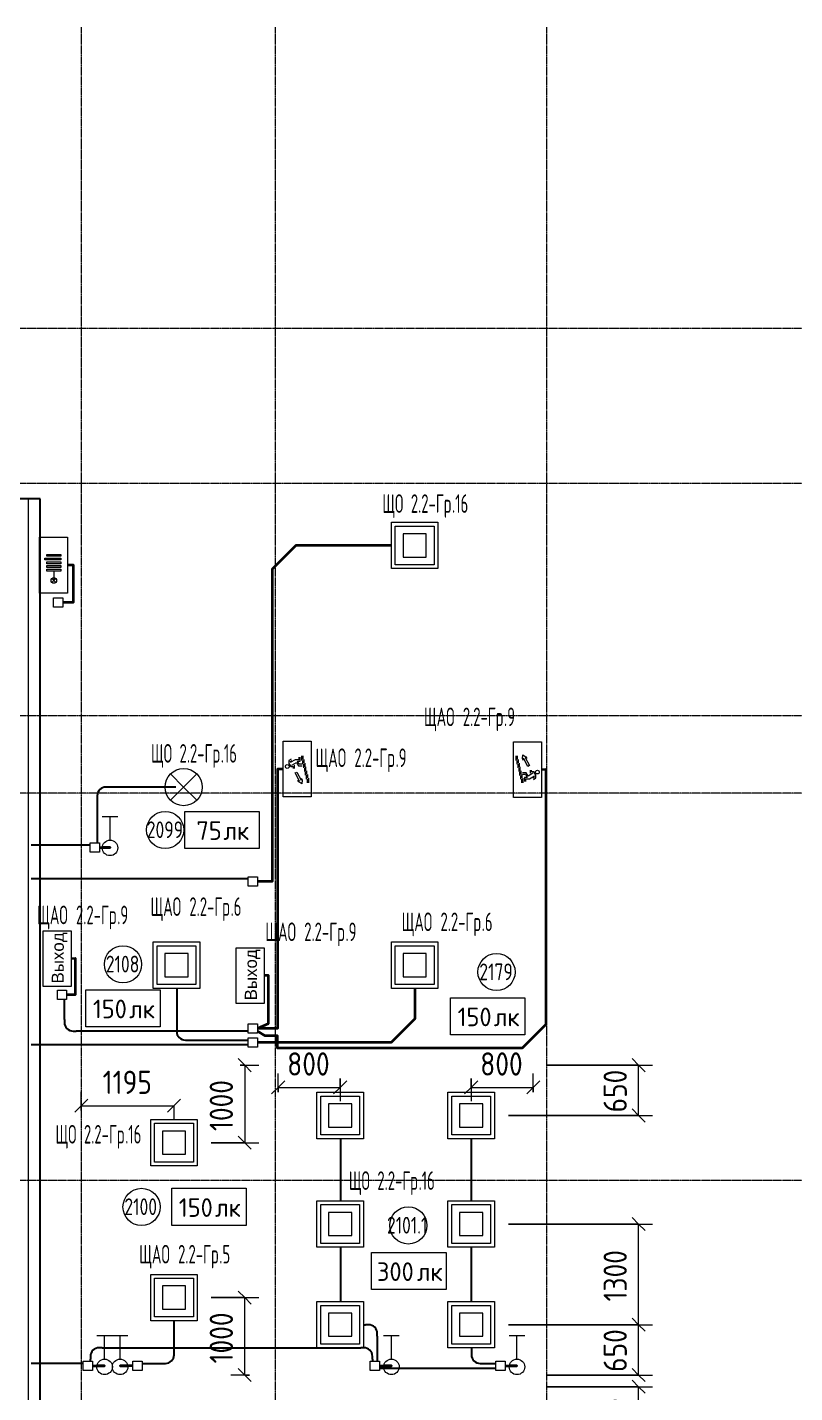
# Model space of a CAD drawing. Header units: millimetres. Extents: x -4730 to 98194, y -4296 to 93388.
# Drawn here: x 47803 to 57702, y 75762 to 93388 of the extents above; entities that cross this region are included whole.
import ezdxf

# ---------------------------------------------------------------- set-up
doc = ezdxf.new("R2010")
doc.units = ezdxf.units.MM
doc.linetypes.add('Линия сетки', pattern=[22.225, 12.7, -3.175, 3.175, -3.175])
for name, color, linetype, lineweight, true_color in [('Кабельные лотки', 5, 'Continuous', 25, 0x0000ff), ('Короба', 7, 'Continuous', 25, 0x008000), ('Соединительные детали коробов', 7, 'Continuous', 25, 0x008000), ('Типовые аннотации', 5, 'Continuous', 18, 0x0000ff)]:
    doc.layers.add(name, color=color, linetype=linetype, lineweight=lineweight, true_color=true_color)
for name, color, linetype, lineweight in [('Марки помещений', 7, 'Continuous', 9), ('Марки силовых электроприборов', 7, 'Continuous', 9), ('Осевая линия', 7, 'Continuous', 18), ('Оси', 7, 'Continuous', 9), ('Провода', 7, 'Continuous', 35), ('Размеры', 7, 'Continuous', 9), ('Размеры-120', 7, 'Continuous', 9)]:
    doc.layers.add(name, color=color, linetype=linetype, lineweight=lineweight)
doc.styles.add('Arial', font='arial.ttf', dxfattribs={"height": 156})
doc.styles.add('GOST Common', font='GOST_Common.ttf', dxfattribs={"width": 0.6, "height": 240})
doc.styles.add('GOST Common_2', font='GOST_Common.ttf', dxfattribs={"height": 240})
doc.styles.add('GOST Common_3', font='GOST_Common.ttf', dxfattribs={"width": 0.9, "height": 300})
doc.styles.add('GOST Common_4', font='GOST_Common.ttf', dxfattribs={"width": 0.8, "height": 216})
doc.dimstyles.new('ADSK_Проверочный', dxfattribs={"dimscale": 304.8, "dimtxt": 301.714499, "dimasz": 0.556693, "dimexe": 0.590551, "dimexo": 0.590551, "dimgap": 0.19685, "dimtad": 1, "dimdec": 3, "dimrnd": 0.001, "dimdsep": 46, "dimtxsty": 'GOST Common_3', "dimblk1": 'OBLIQUE', "dimblk2": 'OBLIQUE', "dimsah": 1, "dimcen": 0.09, "dimazin": 0, "dimtfac": 1, "dimtdec": 4, "dimtix": 1, "dimtmove": 0, "dimatfit": 3, "dimfxl": 1, "dimtvp": 1, "dimtolj": 1, "dimtzin": 0, "dimarcsym": 2})

# ---------------------------------------------------------------- blocks, each defined once
blk = doc.blocks.new('M_Короб_ отвод - Плоский торец - ПВХ - Стандартная-2386742-2-й этаж')
at = {"layer": 'Соединительные детали коробов'}
for p, q in [((0, 111.95), (0, 150.05)), ((-150.05, 0), (-111.95, 0))]:
    blk.add_line(p, q, dxfattribs=at)
blk.add_arc((-111.95, 111.95), 111.95, 270, 0, dxfattribs=at)
blk = doc.blocks.new('DIMBLOCK187-2-й этаж')
at = {"layer": 'Размеры-120'}
for p, q in [((50608, 76990), (50523, 77075)), ((50175, 76990), (50788, 76990)), ((50608, 76990), (50175, 76990)), ((50608, 75990), (50608, 76990)), ((50608, 76990), (50693, 76905)), ((50668, 75990), (50428, 75990)), ((50608, 75990), (50523, 76075)), ((50608, 75990), (50693, 75905)), ((50608, 75990), (50668, 75990))]:
    blk.add_line(p, q, dxfattribs=at)
at = {"layer": 'Размеры-120', "color": 0, "insert": (50156, 76140), "char_height": 300, "width": 840.71, "attachment_point": 1, "rotation": 90, "line_spacing_factor": 1.022761, "style": 'GOST Common_3'}
blk.add_mtext('1000', dxfattribs=at)
blk = doc.blocks.new('_Oblique')
at = {"color": 0, "linetype": 'ByBlock', "lineweight": -2}
blk.add_line((-0.5, -0.5), (0.5, 0.5), dxfattribs=at)
blk = doc.blocks.new('DIMBLOCK188-2-й этаж')
at = {"layer": 'Размеры-120'}
for p, q in [((50608, 79990), (50523, 80075)), ((50548, 79990), (50788, 79990)), ((50608, 79990), (50548, 79990)), ((50608, 79990), (50608, 78990)), ((50608, 79990), (50693, 79905)), ((50175, 78990), (50788, 78990)), ((50608, 78990), (50175, 78990)), ((50608, 78990), (50523, 79075)), ((50608, 78990), (50693, 78905))]:
    blk.add_line(p, q, dxfattribs=at)
at = {"layer": 'Размеры-120', "color": 0, "insert": (50156, 79140), "char_height": 300, "width": 840.71, "attachment_point": 1, "rotation": 90, "line_spacing_factor": 1.022761, "style": 'GOST Common_3'}
blk.add_mtext('1000', dxfattribs=at)
blk = doc.blocks.new('DIMBLOCK189-2-й этаж')
at = {"layer": 'Размеры-120'}
for p, q in [((48500, 79407), (48500, 79647)), ((48500, 79467), (48585, 79552)), ((49695, 79467), (49780, 79552)), ((48500, 79467), (48415, 79382)), ((48500, 79467), (49695, 79467)), ((48500, 79467), (48500, 79407)), ((49695, 79467), (49610, 79382)), ((49695, 79468), (49695, 79287)), ((49695, 79467), (49695, 79468))]:
    blk.add_line(p, q, dxfattribs=at)
at = {"layer": 'Размеры-120', "color": 0, "insert": (48775, 79919), "char_height": 300, "width": 773.21, "attachment_point": 1, "line_spacing_factor": 1.022761, "style": 'GOST Common_3'}
blk.add_mtext('1195', dxfattribs=at)
blk = doc.blocks.new('DIMBLOCK190-2-й этаж')
at = {"layer": 'Размеры-120'}
for p, q in [((51040, 79644), (51040, 79884)), ((51040, 79704), (50955, 79619)), ((51040, 79704), (51125, 79789)), ((51040, 79704), (51840, 79704)), ((51040, 79704), (51040, 79644)), ((51840, 79704), (51755, 79619)), ((51840, 79818), (51840, 79524)), ((51840, 79704), (51840, 79818)), ((51840, 79704), (51925, 79789))]:
    blk.add_line(p, q, dxfattribs=at)
at = {"layer": 'Размеры-120', "color": 0, "insert": (51156, 80156), "char_height": 300, "width": 681.16, "attachment_point": 1, "line_spacing_factor": 1.022761, "style": 'GOST Common_3'}
blk.add_mtext('800', dxfattribs=at)
blk = doc.blocks.new('DIMBLOCK191-2-й этаж')
at = {"layer": 'Размеры-120'}
for p, q in [((54330, 79644), (54330, 79884)), ((53530, 79704), (53445, 79619)), ((53530, 79818), (53530, 79524)), ((53530, 79704), (53530, 79818)), ((53530, 79704), (53615, 79789)), ((53530, 79704), (54330, 79704)), ((54330, 79704), (54245, 79619)), ((54330, 79704), (54415, 79789)), ((54330, 79704), (54330, 79644))]:
    blk.add_line(p, q, dxfattribs=at)
at = {"layer": 'Размеры-120', "color": 0, "insert": (53646, 80156), "char_height": 300, "width": 681.16, "attachment_point": 1, "line_spacing_factor": 1.022761, "style": 'GOST Common_3'}
blk.add_mtext('800', dxfattribs=at)
blk = doc.blocks.new('DIMBLOCK192-2-й этаж')
at = {"layer": 'Размеры-120'}
for p, q in [((55689, 79990), (55604, 80075)), ((54510, 79990), (55869, 79990)), ((55689, 79990), (54510, 79990)), ((55689, 79340), (55689, 79990)), ((55689, 79990), (55774, 79905)), ((54010, 79340), (55869, 79340)), ((55689, 79340), (54010, 79340)), ((55689, 79340), (55604, 79425)), ((55689, 79340), (55774, 79255))]:
    blk.add_line(p, q, dxfattribs=at)
at = {"layer": 'Размеры-120', "color": 0, "insert": (55237, 79381), "char_height": 300, "width": 681.16, "attachment_point": 1, "rotation": 90, "line_spacing_factor": 1.022761, "style": 'GOST Common_3'}
blk.add_mtext('650', dxfattribs=at)
blk = doc.blocks.new('DIMBLOCK193-2-й этаж')
at = {"layer": 'Размеры-120'}
for p, q in [((55689, 76640), (55604, 76725)), ((54010, 76640), (55869, 76640)), ((55689, 76640), (54010, 76640)), ((55689, 75990), (55689, 76640)), ((55689, 76640), (55774, 76555)), ((54510, 75990), (55869, 75990)), ((55689, 75990), (54510, 75990)), ((55689, 75990), (55604, 76075)), ((55689, 75990), (55774, 75905))]:
    blk.add_line(p, q, dxfattribs=at)
at = {"layer": 'Размеры-120', "color": 0, "insert": (55237, 76031), "char_height": 300, "width": 681.16, "attachment_point": 1, "rotation": 90, "line_spacing_factor": 1.022761, "style": 'GOST Common_3'}
blk.add_mtext('650', dxfattribs=at)
blk = doc.blocks.new('DIMBLOCK194-2-й этаж')
at = {"layer": 'Размеры-120'}
for p, q in [((54010, 77940), (55869, 77940)), ((55689, 77940), (54010, 77940)), ((55689, 77940), (55604, 78025)), ((55689, 76640), (55689, 77940)), ((55689, 77940), (55774, 77855)), ((55689, 76640), (55604, 76725)), ((54010, 76640), (55869, 76640)), ((55689, 76640), (54010, 76640)), ((55689, 76640), (55774, 76555))]:
    blk.add_line(p, q, dxfattribs=at)
at = {"layer": 'Размеры-120', "color": 0, "insert": (55237, 76940), "char_height": 300, "width": 840.71, "attachment_point": 1, "rotation": 90, "line_spacing_factor": 1.022761, "style": 'GOST Common_3'}
blk.add_mtext('1300', dxfattribs=at)
blk = doc.blocks.new('DIMBLOCK198-2-й этаж')
at = {"layer": 'Размеры-120'}
for p, q in [((54510, 75840), (55869, 75840)), ((55689, 75840), (54510, 75840)), ((55689, 75840), (55604, 75925)), ((55689, 74990), (55689, 75840)), ((55689, 75840), (55774, 75755)), ((53835, 74990), (55869, 74990)), ((55689, 74990), (53835, 74990)), ((55689, 74990), (55604, 75075)), ((55689, 74990), (55774, 74905))]:
    blk.add_line(p, q, dxfattribs=at)
at = {"layer": 'Размеры-120', "color": 0, "insert": (55237, 75131), "char_height": 300, "width": 681.16, "attachment_point": 1, "rotation": 90, "line_spacing_factor": 1.022761, "style": 'GOST Common_3'}
blk.add_mtext('850', dxfattribs=at)
blk = doc.blocks.new('ADSK_Марка_Помещение_1_ГОСТ21-501-2011 - Номер-85995-2-й этаж')
at = {"layer": 'Марки помещений'}
blk.add_circle((0, 0), 2, dxfattribs=at)
blk = doc.blocks.new('Морка помещения_освещённость_ - Морка помещения_освещённость_-1484368-2-й этаж')
at = {"layer": 'Марки помещений', "color": 190, "true_color": 0x8000ff}
for p, q in [((-4, 0), (-4, 4)), ((-4, 4), (4, 4)), ((4, 4), (4, 0)), ((4, 0), (-4, 0))]:
    blk.add_line(p, q, dxfattribs=at)

msp = doc.modelspace()

# ---------------------------------------------------------------- linework, layer by layer
at = {"layer": 'Кабельные лотки'}
for p, q in [((47970, 87303.1437), (47670, 87303.1437)), ((47970, 43998.1437), (47970, 87303.1437))]:
    msp.add_line(p, q, dxfattribs=at)
at = {"layer": 'Короба'}
for p, q in [((49720, 83580), (48855.4294, 83580)), ((48705.3794, 83429.95), (48705.3794, 82860.5286)), ((48613.8794, 82832.0286), (47853.8794, 82832.0286)), ((50652.8775, 82394.0757), (47853.8794, 82394.0757)), ((49729.9543, 80983.2002), (49729.9543, 80464.1257)), ((48282.3581, 80581.1257), (48282.3581, 80836.6961)), ((50652.8775, 80431.0757), (48432.4081, 80431.0757)), ((50652.8775, 80251.0757), (47852.8775, 80251.0757)), ((49880.0043, 80314.0757), (50652.8775, 80314.0757)), ((51842.264, 79042.5), (51842.264, 78237.5)), ((53532.264, 78237.5), (53532.264, 79042.5)), ((51842.264, 77642.5), (51842.264, 76937.5)), ((53532.264, 76937.5), (53532.264, 77642.5)), ((49697.264, 76289.9387), (49697.264, 76692.5)), ((52139.764, 76640), (52167.1392, 76640)), ((48767.2392, 76343.3887), (52104.1392, 76343.3887)), ((52317.1892, 76489.95), (52317.1892, 76168.3887)), ((53532.264, 76342.5), (53532.264, 76289.9387)), ((48617.1892, 76168.3887), (48617.1892, 76193.3387)), ((52254.1892, 76193.3387), (52254.1892, 76168.3887)), ((48525.6892, 76139.8887), (47852.8775, 76139.8887)), ((49285.6892, 76139.8887), (49547.214, 76139.8887)), ((52345.6892, 76076.8887), (53845.6892, 76076.8887)), ((53682.314, 76139.8887), (53845.6892, 76139.8887))]:
    msp.add_line(p, q, dxfattribs=at)
at = {"layer": 'Осевая линия'}
msp.add_line((47820, 43998.1437), (47820, 87303.1437), dxfattribs=at)
at = {"layer": 'Оси', "linetype": 'Линия сетки'}
for p, q in [((48500, 93388.3703), (48500, -3096.3487)), ((51000, 93388.3703), (51000, -3096.3487)), ((54500, 93388.3703), (54500, -3096.3487)), ((98194.2682, 89500), (-3530.0173, 89500)), ((98194.2682, 87500), (-3530.0173, 87500)), ((98194.2682, 84500), (-3530.0173, 84500)), ((98194.2682, 83500), (-3530.0173, 83500)), ((98194.2682, 78500), (-3530.0173, 78500))]:
    msp.add_line(p, q, dxfattribs=at)
at = {"layer": 'Провода', "flags": 128}
for points in [[(52500, 86700), (51267.064, 86700), (50962.264, 86395.2), (50962.264, 82362.5778), (50772.8775, 82362.5762)], [(48321.7452, 86448.5485), (48395, 86450), (48395, 85961.9091), (48261.0711, 85961.9077)], [(51103.2548, 83811.4514), (51030, 83810), (51030, 80462.5778), (50772.8775, 80462.5761)], [(54436.7452, 83808.8543), (54490, 83810), (54490, 80514.8), (54185.2, 80210), (51030, 80210), (51030, 80370), (50870.8447, 80370), (50772.8775, 80427.4131)], [(48733.8794, 82800.5292), (48870, 82800.5307), (48770.1195, 82800.5307)], [(48367.1032, 81368.5764), (48420.3579, 81369.722), (48420.3579, 80896.6982), (48310.8581, 80896.6969)], [(50857.5899, 81150.687), (50910.8447, 81151.8327), (50910.8447, 80522.5778), (50772.8775, 80462.5763)], [(52800.6805, 80980.7002), (52801.5726, 80587.377), (52497.464, 80282.5775), (50772.8775, 80282.5758)], [(48645.6892, 76108.3893), (48800, 76108.3908), (48700.8158, 76108.3908)], [(49165.6892, 76108.3893), (49000, 76108.3908), (49099.1842, 76108.3908)], [(52345.6892, 76108.3893), (52500, 76108.3908), (52400.8158, 76108.3908)], [(53965.6892, 76108.3893), (54120, 76108.3908), (54020.8158, 76108.3908)]]:
    msp.add_lwpolyline(points, dxfattribs=at)
at = {"layer": 'Типовые аннотации'}
for p, q in [((52500, 87000), (53100, 87000)), ((52500, 86400), (52500, 87000)), ((52550, 86950), (53050, 86950)), ((52550, 86450), (52550, 86950)), ((53050, 86950), (53050, 86450)), ((53100, 87000), (53100, 86400)), ((52650, 86850), (52650, 86550)), ((52950, 86850), (52650, 86850)), ((52950, 86550), (52950, 86850)), ((52650, 86550), (52950, 86550)), ((53100, 86400), (52500, 86400)), ((53050, 86450), (52550, 86450)), ((49820, 83580), (49650.2944, 83749.7056)), ((49820, 83580), (49989.7056, 83749.7056)), ((49820, 83580), (49650.2944, 83410.2944)), ((49820, 83580), (49989.7056, 83410.2944)), ((48970, 83195.6433), (48770, 83195.6433)), ((48870, 82895.6433), (48870, 83195.6433)), ((51540, 79640), (52140, 79640)), ((51540, 79040), (51540, 79640)), ((51590, 79590), (52090, 79590)), ((51590, 79090), (51590, 79590)), ((52090, 79590), (52090, 79090)), ((52140, 79640), (52140, 79040)), ((53230, 79640), (53830, 79640)), ((53230, 79040), (53230, 79640)), ((53280, 79590), (53780, 79590)), ((53280, 79090), (53280, 79590)), ((53780, 79590), (53780, 79090)), ((53830, 79640), (53830, 79040)), ((51690, 79490), (51690, 79190)), ((51990, 79490), (51690, 79490)), ((51990, 79190), (51990, 79490)), ((53380, 79490), (53380, 79190)), ((53680, 79490), (53380, 79490)), ((53680, 79190), (53680, 79490)), ((49395, 79290), (49995, 79290)), ((49395, 78690), (49395, 79290)), ((49445, 79240), (49945, 79240)), ((49445, 78740), (49445, 79240)), ((49945, 79240), (49945, 78740)), ((49995, 79290), (49995, 78690)), ((51690, 79190), (51990, 79190)), ((53380, 79190), (53680, 79190)), ((49545, 79140), (49545, 78840)), ((49845, 79140), (49545, 79140)), ((49845, 78840), (49845, 79140)), ((52140, 79040), (51540, 79040)), ((52090, 79090), (51590, 79090)), ((53830, 79040), (53230, 79040)), ((53780, 79090), (53280, 79090)), ((49545, 78840), (49845, 78840)), ((49995, 78690), (49395, 78690)), ((49945, 78740), (49445, 78740)), ((51540, 78240), (52140, 78240)), ((51540, 77640), (51540, 78240)), ((51590, 78190), (52090, 78190)), ((51590, 77690), (51590, 78190)), ((51690, 78090), (51690, 77790)), ((51990, 78090), (51690, 78090)), ((51990, 77790), (51990, 78090)), ((52090, 78190), (52090, 77690)), ((52140, 78240), (52140, 77640)), ((53230, 78240), (53830, 78240)), ((53230, 77640), (53230, 78240)), ((53280, 78190), (53780, 78190)), ((53280, 77690), (53280, 78190)), ((53380, 78090), (53380, 77790)), ((53680, 78090), (53380, 78090)), ((53680, 77790), (53680, 78090)), ((53780, 78190), (53780, 77690)), ((53830, 78240), (53830, 77640)), ((51690, 77790), (51990, 77790)), ((53380, 77790), (53680, 77790)), ((52140, 77640), (51540, 77640)), ((52090, 77690), (51590, 77690)), ((53830, 77640), (53230, 77640)), ((53780, 77690), (53280, 77690)), ((51540, 76940), (52140, 76940)), ((51540, 76340), (51540, 76940)), ((51590, 76890), (52090, 76890)), ((51590, 76390), (51590, 76890)), ((52090, 76890), (52090, 76390)), ((52140, 76940), (52140, 76340)), ((53230, 76940), (53830, 76940)), ((53230, 76340), (53230, 76940)), ((53280, 76890), (53780, 76890)), ((53280, 76390), (53280, 76890)), ((53780, 76890), (53780, 76390)), ((53830, 76940), (53830, 76340)), ((51690, 76790), (51690, 76490)), ((51990, 76790), (51690, 76790)), ((51990, 76490), (51990, 76790)), ((53380, 76790), (53380, 76490)), ((53680, 76790), (53380, 76790)), ((53680, 76490), (53680, 76790)), ((48900, 76495.6433), (48700, 76495.6433)), ((48800, 76195.6433), (48800, 76495.6433)), ((52140, 76340), (51540, 76340)), ((52090, 76390), (51590, 76390)), ((51690, 76490), (51990, 76490)), ((52600, 76495.6433), (52400, 76495.6433)), ((52500, 76195.6433), (52500, 76495.6433)), ((53830, 76340), (53230, 76340)), ((53780, 76390), (53280, 76390)), ((53380, 76490), (53680, 76490)), ((54220, 76495.6433), (54020, 76495.6433)), ((54120, 76195.6433), (54120, 76495.6433))]:
    msp.add_line(p, q, dxfattribs=at)
at = {"layer": 'Типовые аннотации', "color": 1, "true_color": 0xff0000}
for p, q in [((47961.7452, 86804.9821), (48321.7452, 86804.9821)), ((47961.7452, 86084.9821), (47961.7452, 86804.9821)), ((48321.7452, 86804.9821), (48321.7452, 86084.9821)), ((48054.847, 86559.8665), (48054.847, 86583.8665)), ((48054.847, 86583.8665), (48234.847, 86583.8665)), ((48234.847, 86559.8665), (48054.847, 86559.8665)), ((48234.847, 86583.8665), (48234.847, 86559.8665)), ((48030.847, 86511.8665), (48030.847, 86535.8665)), ((48030.847, 86535.8665), (48234.847, 86535.8665)), ((48234.847, 86511.8665), (48030.847, 86511.8665)), ((48054.847, 86463.8665), (48054.847, 86487.8665)), ((48054.847, 86487.8665), (48234.847, 86487.8665)), ((48234.847, 86463.8665), (48054.847, 86463.8665)), ((48054.847, 86415.8665), (48054.847, 86439.8665)), ((48054.847, 86439.8665), (48234.847, 86439.8665)), ((48234.847, 86415.8665), (48054.847, 86415.8665)), ((48054.847, 86367.8665), (48054.847, 86391.8665)), ((48054.847, 86391.8665), (48234.847, 86391.8665)), ((48234.847, 86367.8665), (48054.847, 86367.8665)), ((48144.847, 86367.8665), (48144.847, 86247.8665)), ((48234.847, 86535.8665), (48234.847, 86511.8665)), ((48234.847, 86487.8665), (48234.847, 86463.8665)), ((48234.847, 86439.8665), (48234.847, 86415.8665)), ((48234.847, 86391.8665), (48234.847, 86367.8665)), ((48119.3912, 86273.3224), (48144.847, 86247.8665)), ((48119.3912, 86222.4107), (48144.847, 86247.8665)), ((48144.847, 86247.8665), (48170.3029, 86273.3224)), ((48144.847, 86247.8665), (48170.3029, 86222.4107)), ((48321.7452, 86084.9821), (47961.7452, 86084.9821)), ((48141.0711, 86021.907), (48261.0711, 86021.907)), ((48141.0711, 85901.907), (48141.0711, 86021.907)), ((48261.0711, 86021.907), (48261.0711, 85901.907)), ((48261.0711, 85901.907), (48141.0711, 85901.907)), ((49427.6904, 81580.7002), (50027.6904, 81580.7002)), ((49427.6904, 80980.7002), (49427.6904, 81580.7002)), ((49477.6904, 81530.7002), (49977.6904, 81530.7002)), ((49477.6904, 81030.7002), (49477.6904, 81530.7002)), ((49977.6904, 81530.7002), (49977.6904, 81030.7002)), ((50027.6904, 81580.7002), (50027.6904, 80980.7002)), ((52500, 81580.7002), (53100, 81580.7002)), ((52500, 80980.7002), (52500, 81580.7002)), ((52550, 81530.7002), (53050, 81530.7002)), ((52550, 81030.7002), (52550, 81530.7002)), ((53050, 81530.7002), (53050, 81030.7002)), ((53100, 81580.7002), (53100, 80980.7002)), ((49577.6904, 81430.7002), (49577.6904, 81130.7002)), ((49877.6904, 81430.7002), (49577.6904, 81430.7002)), ((49877.6904, 81130.7002), (49877.6904, 81430.7002)), ((52650, 81430.7002), (52650, 81130.7002)), ((52950, 81430.7002), (52650, 81430.7002)), ((52950, 81130.7002), (52950, 81430.7002)), ((49577.6904, 81130.7002), (49877.6904, 81130.7002)), ((52650, 81130.7002), (52950, 81130.7002)), ((48190.8581, 80956.6961), (48310.8581, 80956.6961)), ((48190.8581, 80836.6961), (48190.8581, 80956.6961)), ((48310.8581, 80956.6961), (48310.8581, 80836.6961)), ((50027.6904, 80980.7002), (49427.6904, 80980.7002)), ((49977.6904, 81030.7002), (49477.6904, 81030.7002)), ((53100, 80980.7002), (52500, 80980.7002)), ((53050, 81030.7002), (52550, 81030.7002)), ((48310.8581, 80836.6961), (48190.8581, 80836.6961)), ((50652.8775, 80522.5757), (50772.8775, 80522.5757)), ((50652.8775, 80402.5757), (50652.8775, 80522.5757)), ((50772.8775, 80402.5757), (50652.8775, 80402.5757)), ((50772.8775, 80522.5757), (50772.8775, 80402.5757)), ((50652.8775, 80342.5757), (50772.8775, 80342.5757)), ((50652.8775, 80222.5757), (50652.8775, 80342.5757)), ((50772.8775, 80222.5757), (50652.8775, 80222.5757)), ((50772.8775, 80342.5757), (50772.8775, 80222.5757)), ((49395, 77290), (49995, 77290)), ((49395, 76690), (49395, 77290)), ((49445, 77240), (49945, 77240)), ((49445, 76740), (49445, 77240)), ((49945, 77240), (49945, 76740)), ((49995, 77290), (49995, 76690)), ((49545, 77140), (49545, 76840)), ((49845, 77140), (49545, 77140)), ((49845, 76840), (49845, 77140)), ((49995, 76690), (49395, 76690)), ((49945, 76740), (49445, 76740)), ((49545, 76840), (49845, 76840)), ((49100, 76495.6433), (48900, 76495.6433)), ((49000, 76195.6433), (49000, 76495.6433)), ((49165.6892, 76168.3887), (49285.6892, 76168.3887)), ((49165.6892, 76048.3887), (49165.6892, 76168.3887)), ((49285.6892, 76168.3887), (49285.6892, 76048.3887)), ((49285.6892, 76048.3887), (49165.6892, 76048.3887))]:
    msp.add_line(p, q, dxfattribs=at)
at = {"layer": 'Типовые аннотации', "color": 96, "true_color": 0x008000}
for p, q in [((51103.2548, 83455.0179), (51103.2548, 84175.0179)), ((51103.2548, 84175.0179), (51463.2548, 84175.0179)), ((51463.2548, 84175.0179), (51463.2548, 83455.0179)), ((54076.7452, 84164.9821), (54436.7452, 84164.9821)), ((54076.7452, 83444.9821), (54076.7452, 84164.9821)), ((54436.7452, 84164.9821), (54436.7452, 83444.9821)), ((51208.7878, 83939.7483), (51177.6109, 83921.7483)), ((51177.6109, 83921.7483), (51177.6109, 83885.7483)), ((51257.9647, 83932.1406), (51195.6109, 83896.1406)), ((51195.6109, 83911.356), (51217.7878, 83924.1599)), ((51305.9647, 83932.1406), (51257.9647, 83932.1406)), ((51311.9647, 83874.6099), (51289.1416, 83914.1406)), ((51289.1416, 83914.1406), (51323.9647, 83914.1406)), ((51305.9647, 83968.1406), (51305.9647, 83932.1406)), ((51323.9647, 83914.1406), (51323.9647, 83968.1406)), ((51345.2795, 83924.1175), (51345.2795, 83984.1175)), ((51357.2795, 83984.1175), (51357.2795, 83936.1175)), ((51357.2795, 83876.1175), (51357.2795, 83924.1175)), ((51369.2795, 83936.1175), (51369.2795, 83888.1175)), ((54110.7205, 83923.8825), (54110.7205, 83983.8825)), ((54122.7205, 83983.8825), (54122.7205, 83935.8825)), ((54122.7205, 83875.8825), (54122.7205, 83923.8825)), ((54134.7205, 83935.8825), (54134.7205, 83887.8825)), ((54192.6164, 83949.3333), (54194.4355, 83997.2988)), ((54203.82, 83928.1089), (54192.6164, 83949.3333)), ((54194.4355, 83997.2988), (54235.0653, 83971.7407)), ((54204.7296, 83952.0916), (54203.82, 83928.1089)), ((54260.748, 83845.9694), (54204.7296, 83952.0916)), ((54246.2689, 83950.5162), (54225.954, 83963.2953)), ((54225.954, 83963.2953), (54281.9725, 83857.173)), ((54235.0653, 83971.7407), (54246.2689, 83950.5162)), ((51177.6109, 83885.7483), (51201.6109, 83844.1791)), ((51201.6109, 83844.1791), (51231.6109, 83844.1791)), ((51215.2186, 83862.1791), (51277.5724, 83898.1791)), ((51231.6109, 83844.1791), (51231.6109, 83820.1791)), ((51249.6109, 83820.1791), (51249.6109, 83862.1791)), ((51258.0275, 83762.827), (51279.252, 83774.0306)), ((51314.0459, 83656.7047), (51258.0275, 83762.827)), ((51277.5724, 83898.1791), (51301.5724, 83856.6099)), ((51279.252, 83774.0306), (51335.2704, 83667.9084)), ((51301.5724, 83856.6099), (51349.5724, 83856.6099)), ((51349.5724, 83874.6099), (51311.9647, 83874.6099)), ((51369.2795, 83828.1175), (51369.2795, 83876.1175)), ((51381.2795, 83888.1175), (51381.2795, 83840.1175)), ((51381.2795, 83780.1175), (51381.2795, 83828.1175)), ((51393.2795, 83840.1175), (51393.2795, 83792.1175)), ((51393.2795, 83732.1175), (51393.2795, 83780.1175)), ((51405.2795, 83792.1175), (51405.2795, 83744.1175)), ((51405.2795, 83684.1175), (51405.2795, 83732.1175)), ((51417.2795, 83744.1175), (51417.2795, 83696.1175)), ((54134.7205, 83827.8825), (54134.7205, 83875.8825)), ((54146.7205, 83887.8825), (54146.7205, 83839.8825)), ((54146.7205, 83779.8825), (54146.7205, 83827.8825)), ((54158.7205, 83839.8825), (54158.7205, 83791.8825)), ((54158.7205, 83731.8825), (54158.7205, 83779.8825)), ((54170.7205, 83791.8825), (54170.7205, 83743.8825)), ((54170.7205, 83683.8825), (54170.7205, 83731.8825)), ((54182.7205, 83743.8825), (54182.7205, 83695.8825)), ((54238.4276, 83763.3901), (54190.4276, 83763.3901)), ((54190.4276, 83745.3901), (54228.0353, 83745.3901)), ((54228.0353, 83745.3901), (54250.8584, 83705.8594)), ((54262.4276, 83721.8209), (54238.4276, 83763.3901)), ((54281.9725, 83857.173), (54260.748, 83845.9694)), ((54324.7814, 83757.8209), (54262.4276, 83721.8209)), ((54282.0353, 83687.8594), (54344.3891, 83723.8594)), ((54290.3891, 83799.8209), (54290.3891, 83757.8209)), ((54308.3891, 83775.8209), (54308.3891, 83799.8209)), ((54338.3891, 83775.8209), (54308.3891, 83775.8209)), ((54362.3891, 83734.2517), (54338.3891, 83775.8209)), ((54362.3891, 83698.2517), (54362.3891, 83734.2517)), ((51304.9347, 83648.2593), (51293.731, 83669.4837)), ((51293.731, 83669.4837), (51314.0459, 83656.7047)), ((51345.5645, 83622.7011), (51304.9347, 83648.2593)), ((51335.2704, 83667.9084), (51336.18, 83691.8911)), ((51336.18, 83691.8911), (51347.3836, 83670.6667)), ((51347.3836, 83670.6667), (51345.5645, 83622.7011)), ((51417.2795, 83636.1175), (51417.2795, 83684.1175)), ((51429.2795, 83696.1175), (51429.2795, 83636.1175)), ((54182.7205, 83635.8825), (54182.7205, 83683.8825)), ((54194.7205, 83695.8825), (54194.7205, 83635.8825)), ((54250.8584, 83705.8594), (54216.0353, 83705.8594)), ((54216.0353, 83705.8594), (54216.0353, 83651.8594)), ((54234.0353, 83651.8594), (54234.0353, 83687.8594)), ((54234.0353, 83687.8594), (54282.0353, 83687.8594)), ((54344.3891, 83708.644), (54322.2122, 83695.8401)), ((54331.2122, 83680.2517), (54362.3891, 83698.2517)), ((51463.2548, 83455.0179), (51103.2548, 83455.0179)), ((54436.7452, 83444.9821), (54076.7452, 83444.9821)), ((48007.1032, 81724.7041), (48367.1032, 81724.7041)), ((48007.1032, 81004.7041), (48007.1032, 81724.7041)), ((48367.1032, 81724.7041), (48367.1032, 81004.7041)), ((50497.5899, 81506.8147), (50857.5899, 81506.8147)), ((50497.5899, 80786.8147), (50497.5899, 81506.8147)), ((50857.5899, 81506.8147), (50857.5899, 80786.8147)), ((48367.1032, 81004.7041), (48007.1032, 81004.7041)), ((50857.5899, 80786.8147), (50497.5899, 80786.8147))]:
    msp.add_line(p, q, dxfattribs=at)
at = {"layer": 'Типовые аннотации', "color": 7}
for p, q in [((48613.8794, 82860.5286), (48733.8794, 82860.5286)), ((48613.8794, 82740.5286), (48613.8794, 82860.5286)), ((48733.8794, 82860.5286), (48733.8794, 82740.5286)), ((48733.8794, 82740.5286), (48613.8794, 82740.5286)), ((48525.6892, 76168.3887), (48645.6892, 76168.3887)), ((48525.6892, 76048.3887), (48525.6892, 76168.3887)), ((48645.6892, 76168.3887), (48645.6892, 76048.3887)), ((52225.6892, 76168.3887), (52345.6892, 76168.3887)), ((52225.6892, 76048.3887), (52225.6892, 76168.3887)), ((52345.6892, 76168.3887), (52345.6892, 76048.3887)), ((48645.6892, 76048.3887), (48525.6892, 76048.3887)), ((52345.6892, 76048.3887), (52225.6892, 76048.3887))]:
    msp.add_line(p, q, dxfattribs=at)
at = {"layer": 'Типовые аннотации', "color": 16, "true_color": 0x800000}
for p, q in [((50652.8775, 82422.5757), (50772.8775, 82422.5757)), ((50652.8775, 82302.5757), (50652.8775, 82422.5757)), ((50772.8775, 82422.5757), (50772.8775, 82302.5757)), ((50772.8775, 82302.5757), (50652.8775, 82302.5757)), ((53845.6892, 76168.3887), (53965.6892, 76168.3887)), ((53845.6892, 76048.3887), (53845.6892, 76168.3887)), ((53965.6892, 76168.3887), (53965.6892, 76048.3887)), ((53965.6892, 76048.3887), (53845.6892, 76048.3887))]:
    msp.add_line(p, q, dxfattribs=at)
at = {"layer": 'Типовые аннотации', "color": 1, "true_color": 0xff0000}
for centre, radius in [((48144.847, 86247.8665), 36), ((49000, 76095.6433), 100)]:
    msp.add_circle(centre, radius, dxfattribs=at)
at = {"layer": 'Типовые аннотации'}
for centre, radius in [((49820, 83580), 240), ((48870, 82795.6433), 100), ((48800, 76095.6433), 100), ((52500, 76095.6433), 100), ((54120, 76095.6433), 100)]:
    msp.add_circle(centre, radius, dxfattribs=at)
at = {"layer": 'Типовые аннотации', "color": 96, "true_color": 0x008000}
for centre in [(51157.0796, 83846.1818), (54382.9203, 83773.8182)]:
    msp.add_circle(centre, 24, dxfattribs=at)

# ---------------------------------------------------------------- block references
at = {"layer": 'Марки помещений', "xscale": 120, "yscale": 120, "zscale": 120}
for p in [(49581.4193, 83026.6092), (49037.0146, 81292.7352), (53855.8262, 81192.3097), (49277.0146, 78160.5473), (52717.9034, 77921.3384)]:
    msp.add_blockref('ADSK_Марка_Помещение_1_ГОСТ21-501-2011 - Номер-85995-2-й этаж', p, dxfattribs=at)
at = {"layer": 'Марки помещений', "color": 190, "true_color": 0x8000ff, "xscale": 120, "yscale": 120, "zscale": 120}
for p in [(50313.1034, 82786.6092), (49037.0146, 80484.204), (53741.9053, 80381.6526), (50145.7907, 77920.5473), (52725.2675, 77093.263)]:
    msp.add_blockref('Морка помещения_освещённость_ - Морка помещения_освещённость_-1484368-2-й этаж', p, dxfattribs=at)
at = {"layer": 'Соединительные детали коробов'}
for p, rotation in [((48705.3794, 83580), 180), ((48282.3581, 80431.0757), 270), ((49729.9543, 80314.0757), 270), ((52317.1892, 76640), 90), ((48617.1892, 76343.3887), 180), ((52254.1892, 76343.3887), 90), ((53532.264, 76139.8887), 270)]:
    msp.add_blockref('M_Короб_ отвод - Плоский торец - ПВХ - Стандартная-2386742-2-й этаж', p, dxfattribs=dict(at, rotation=rotation))
msp.add_blockref('M_Короб_ отвод - Плоский торец - ПВХ - Стандартная-2386742-2-й этаж', (49697.264, 76139.8887), dxfattribs=at)

# ---------------------------------------------------------------- texts
at = {"layer": 'Марки помещений', "char_height": 216, "attachment_point": 1, "style": 'GOST Common_4'}
for s, insert, width in [('2099', (49344.4634, 83137.3964), 584.9112), ('2108', (48815.8987, 81403.5224), 546.4302), ('2179', (53634.7103, 81303.0969), 546.4302), ('2100', (49055.8987, 78271.3345), 546.4302), ('2101.1', (52442.5475, 78032.1256), 677.2656)]:
    msp.add_mtext(s, dxfattribs=dict(at, insert=insert, width=width))
at = {"layer": 'Марки помещений', "color": 190, "true_color": 0x8000ff, "char_height": 240, "attachment_point": 1, "style": 'GOST Common_2'}
for s, insert, width in [('75', (49984.6195, 83138.3211), 423.291), ('лк', (50333.8695, 83138.3211), 413.67075), ('150', (48649.1308, 80835.916), 567.59475), ('лк', (49117.4433, 80835.916), 413.67075), ('150', (53354.0215, 80733.3646), 567.59475), ('лк', (53822.334, 80733.3646), 413.67075), ('150', (49757.9069, 78272.2593), 567.59475), ('лк', (50226.2194, 78272.2593), 413.67075), ('300', (52313.3837, 77444.975), 625.31625), ('лк', (52829.3212, 77444.975), 413.67075)]:
    msp.add_mtext(s, dxfattribs=dict(at, insert=insert, width=width))
at = {"layer": 'Марки силовых электроприборов', "char_height": 240, "attachment_point": 1, "style": 'GOST Common'}
for s, insert, width in [('ЩО', (52382.4053, 87360.1824), 340.55685), (' 2.2-', (52663.3928, 87360.1824), 496.4049), ('Гр', (53072.9678, 87360.1824), 253.9746), ('.16', (53282.5178, 87360.1824), 265.5189), ('ЩАО', (52919.5157, 84606.7372), 502.17705), (' 2.2-', (53333.8532, 84606.7372), 496.4049), ('Гр', (53743.4282, 84606.7372), 253.9746), ('.9', (53952.9782, 84606.7372), 178.93665), ('ЩО', (49398.6775, 84135.5663), 340.55685), (' 2.2-', (49679.665, 84135.5663), 496.4049), ('Гр', (50089.24, 84135.5663), 253.9746), ('.16', (50298.79, 84135.5663), 265.5189), ('ЩАО', (51520.7357, 84079.1733), 502.17705), (' 2.2-', (51935.0732, 84079.1733), 496.4049), ('Гр', (52344.6482, 84079.1733), 253.9746), ('.9', (52554.1982, 84079.1733), 178.93665), ('ЩАО', (49392.073, 82157.3063), 502.17705), (' 2.2-', (49806.4105, 82157.3063), 496.4049), ('Гр', (50215.9855, 82157.3063), 253.9746), ('.6', (50425.5355, 82157.3063), 178.93665), ('ЩАО', (47929.5393, 82049.9044), 502.17705), (' 2.2-', (48343.8768, 82049.9044), 496.4049), ('Гр', (48753.4518, 82049.9044), 253.9746), ('.9', (48963.0018, 82049.9044), 178.93665), ('ЩАО', (52631.4453, 81960.8826), 502.17705), (' 2.2-', (53045.7828, 81960.8826), 496.4049), ('Гр', (53455.3578, 81960.8826), 253.9746), ('.6', (53664.9078, 81960.8826), 178.93665), ('ЩАО', (50873.9764, 81832.0151), 502.17705), (' 2.2-', (51288.3139, 81832.0151), 496.4049), ('Гр', (51697.8889, 81832.0151), 253.9746), ('.9', (51907.4389, 81832.0151), 178.93665), ('ЩО', (48165.6646, 79218.5969), 340.55685), (' 2.2-', (48446.6521, 79218.5969), 496.4049), ('Гр', (48856.2271, 79218.5969), 253.9746), ('.16', (49065.7771, 79218.5969), 265.5189), ('ЩО', (51950.5027, 78620.1824), 340.55685), (' 2.2-', (52231.4902, 78620.1824), 496.4049), ('Гр', (52641.0652, 78620.1824), 253.9746), ('.16', (52850.6152, 78620.1824), 265.5189), ('ЩАО', (49246.4453, 77670.1824), 502.17705), (' 2.2-', (49660.7828, 77670.1824), 496.4049), ('Гр', (50070.3578, 77670.1824), 253.9746), ('.5', (50279.9078, 77670.1824), 178.93665)]:
    msp.add_mtext(s, dxfattribs=dict(at, insert=insert, width=width))
at = {"layer": 'Типовые аннотации', "color": 96, "lineweight": 9, "true_color": 0x008000, "char_height": 156, "width": 769.62, "attachment_point": 1, "rotation": 90, "style": 'Arial'}
for insert in [(48117.9386, 81044.847), (50608.4253, 80826.9577)]:
    msp.add_mtext('Выход', dxfattribs=dict(at, insert=insert))

# ---------------------------------------------------------------- dimensions: what is measured, and where the dimension line sits
at = {"layer": 'Размеры'}
for base, p1, p2, override, picture, middle in [((50608.0728, 78990), (50728.0547, 79990), (49994.764, 78990), {"dimpost": '<>', "dimfxl": 1240.04646}, 'DIMBLOCK188-2-й этаж', (50398.0728, 79490)), ((55688.9316, 79990), (53829.764, 79340), (54330, 79990), {"dimpost": '<>', "dimfxl": 820.204898}, 'DIMBLOCK192-2-й этаж', (55478.9316, 79665)), ((55688.9316, 77940), (53829.764, 76640), (53829.764, 77940), {"dimpost": '<>', "dimfxl": 1300}, 'DIMBLOCK194-2-й этаж', (55478.9316, 77290)), ((50608.0728, 76990), (50488.0909, 75990), (49994.764, 76990), {"dimpost": '<>', "dimfxl": 1115.065672}, 'DIMBLOCK187-2-й этаж', (50398.0728, 76490)), ((55688.9316, 76640), (54330, 75990), (53829.764, 76640), {"dimpost": '<>', "dimfxl": 820.204898}, 'DIMBLOCK193-2-й этаж', (55478.9316, 76315)), ((55688.9316, 75840), (53654.764, 74990), (54330, 75840), {"dimpost": '<>', "dimfxl": 1085.561459}, 'DIMBLOCK198-2-й этаж', (55478.9316, 75415))]:
    dim = msp.add_linear_dim(base=base, p1=p1, p2=p2, angle=90, dimstyle='ADSK_Проверочный', override=override, dxfattribs=at)
    dim.commit()
    dim.dimension.update_dxf_attribs({"geometry": picture, "text_midpoint": middle})
for base, p1, p2, override, picture, middle in [((51840, 79703.8072), (51040, 79823.7891), (51840, 79637.5), {"dimpost": '<>', "dimfxl": 821.403456}, 'DIMBLOCK190-2-й этаж', (51440, 79913.8072)), ((54330, 79703.8072), (53530, 79637.5), (54330, 79823.7891), {"dimpost": '<>', "dimfxl": 821.403456}, 'DIMBLOCK191-2-й этаж', (53930, 79913.8072)), ((49695, 79467.0728), (48500, 79587.0547), (49695, 79287.5), {"dimpost": '<>', "dimfxl": 1231.973218}, 'DIMBLOCK189-2-й этаж', (49097.5, 79677.0728))]:
    dim = msp.add_linear_dim(base=base, p1=p1, p2=p2, dimstyle='ADSK_Проверочный', override=override, dxfattribs=at)
    dim.commit()
    dim.dimension.update_dxf_attribs({"geometry": picture, "text_midpoint": middle})

doc.saveas('drawing.dxf')
